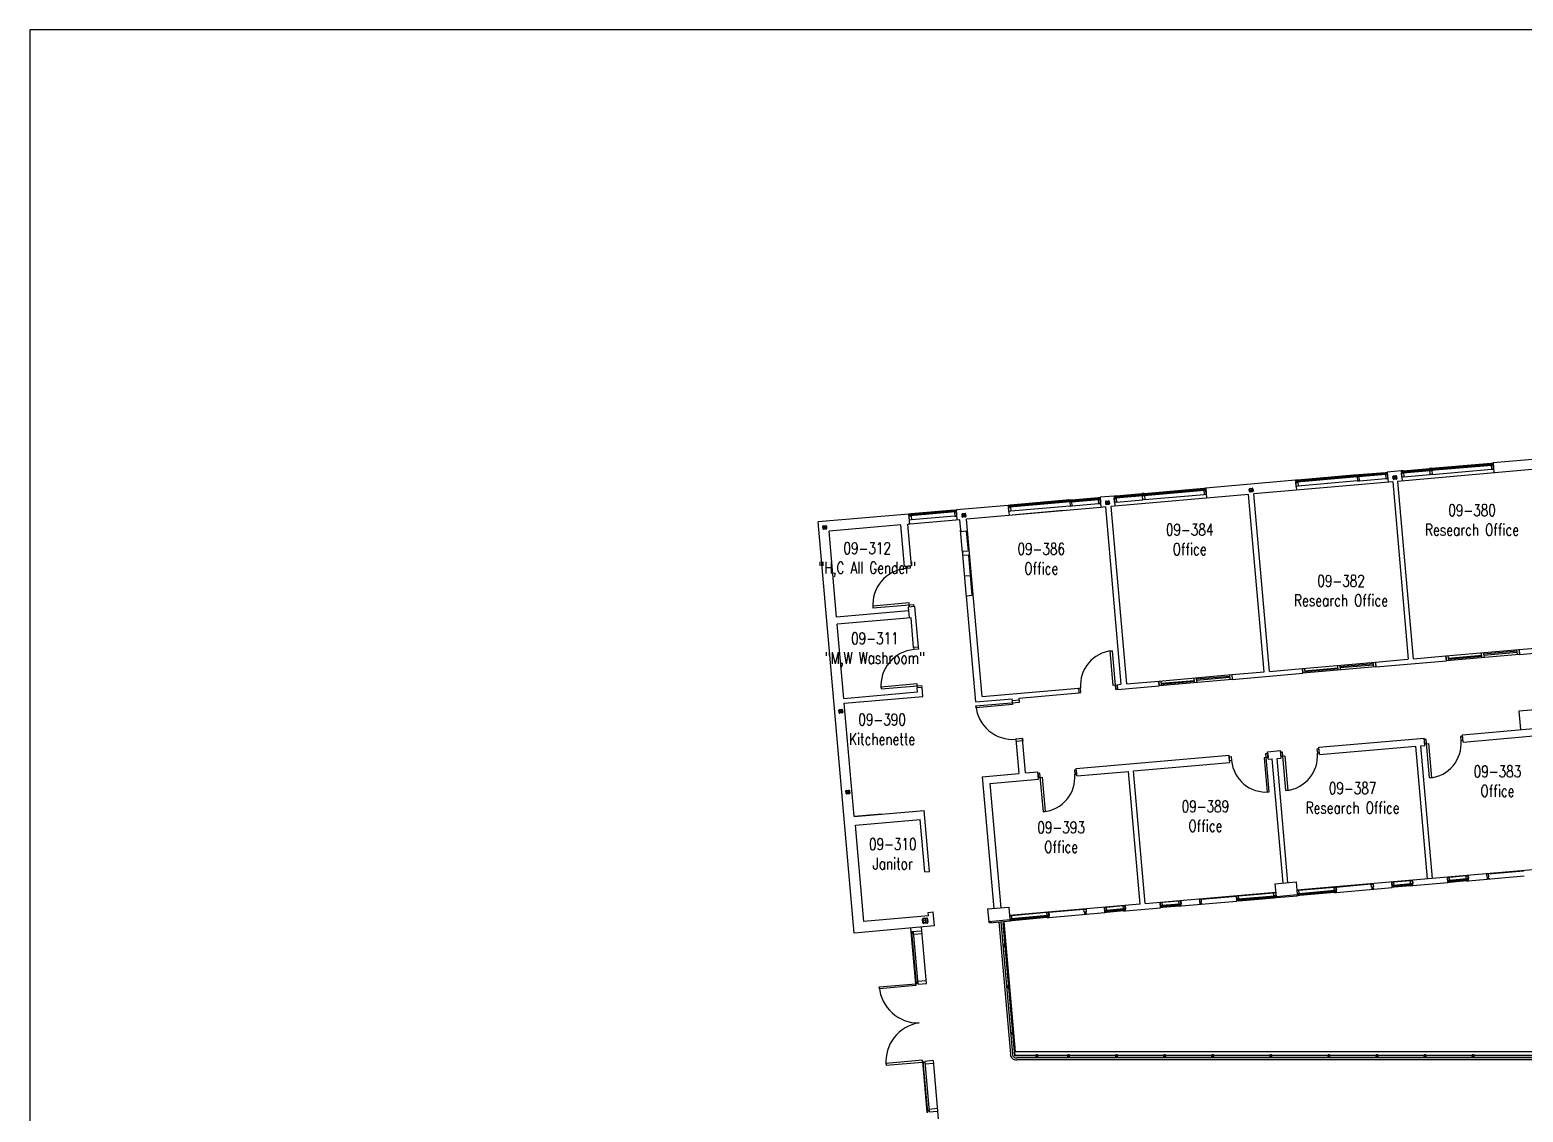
# Model space of a CAD drawing. Extents: x 11182 to 734459, y -1391328 to 152085.
# Drawn here: x 281215 to 318498, y -931414 to -904391 of the extents above; entities that cross this region are included whole.
import ezdxf
from ezdxf.enums import TextEntityAlignment as Align

# ---------------------------------------------------------------- set-up
doc = ezdxf.new("R2010")
doc.units = 0
doc.header["$LTSCALE"] = 500
doc.header["$MEASUREMENT"] = 0
doc.layers.add('0_Defpoints', color=106, linetype='CONTINUOUS', plot=False)
for name, color, linetype in [('0_room_data', 7, 'CONTINUOUS'), ('1_Wall_Exist', 251, 'CONTINUOUS'), ('3_Text', 7, 'CONTINUOUS')]:
    doc.layers.add(name, color=color, linetype=linetype)
doc.styles.add('1_200', font='simplex.shx', dxfattribs={"width": 0.75, "height": 460})

# ---------------------------------------------------------------- blocks, each defined once
blk = doc.blocks.new('room_data')
at = {"layer": '3_Text', "style": '1_200', "width": 0.75}
for tag, p in [('ROOMNUM', (0, 0)), ('ROOMUSE', (0, -575))]:
    blk.add_attdef(tag, text='', height=345, dxfattribs=at).set_placement(p, align=Align.MIDDLE_CENTER)

msp = doc.modelspace()

# ---------------------------------------------------------------- linework, layer by layer
at = {"layer": '0_Defpoints'}
msp.add_lwpolyline([(281215, -904391), (281215, -959177), (365883, -959177), (365883, -904391)], close=True, dxfattribs=at)
at = {"layer": '1_Wall_Exist'}
for p, q in [((316202, -915363), (317711, -915231)), ((316203, -915370), (317712, -915237)), ((316204, -915382), (317713, -915250)), ((316205, -915388), (317713, -915256)), ((316213, -915338), (317697, -915209)), ((317697, -915209), (317747, -915204)), ((317699, -915227), (317697, -915209)), ((317748, -915223), (317699, -915227)), ((317751, -915256), (317701, -915261)), ((317701, -915261), (317710, -915362)), ((317711, -915231), (317712, -915237)), ((317711, -915238), (317712, -915250)), ((317713, -915250), (317713, -915256)), ((317717, -915226), (317720, -915259)), ((317733, -915258), (317730, -915225)), ((319988, -915008), (317747, -915204)), ((317747, -915204), (317769, -915454)), ((317747, -915204), (317748, -915223)), ((317760, -915358), (317751, -915256)), ((312816, -915636), (310574, -915832)), ((315242, -915675), (311778, -915978)), ((312865, -915631), (312816, -915636)), ((312816, -915636), (312837, -915886)), ((312816, -915636), (312817, -915655)), ((312817, -915655), (312867, -915650)), ((312839, -915686), (312836, -915653)), ((312848, -915652), (312851, -915685)), ((314364, -915524), (312855, -915656)), ((312855, -915656), (312856, -915662)), ((314365, -915530), (312856, -915662)), ((314366, -915543), (312857, -915675)), ((314366, -915549), (312857, -915681)), ((312857, -915662), (312858, -915675)), ((312857, -915675), (312857, -915681)), ((314350, -915501), (312865, -915631)), ((312867, -915650), (312865, -915631)), ((314363, -915655), (312879, -915785)), ((314350, -915501), (314399, -915497)), ((314351, -915520), (314350, -915501)), ((314401, -915516), (314351, -915520)), ((314404, -915549), (314354, -915554)), ((314354, -915554), (314363, -915655)), ((314363, -915655), (314413, -915650)), ((314364, -915524), (314365, -915530)), ((314364, -915530), (314365, -915543)), ((314366, -915543), (314366, -915549)), ((314370, -915519), (314373, -915552)), ((314385, -915551), (314383, -915518)), ((314389, -915522), (315071, -915462)), ((314389, -915522), (314390, -915528)), ((314390, -915528), (315072, -915468)), ((314391, -915541), (315073, -915481)), ((314391, -915547), (315073, -915487)), ((314391, -915528), (314392, -915541)), ((314391, -915541), (314391, -915547)), ((314399, -915497), (315057, -915439)), ((314399, -915497), (314401, -915516)), ((314413, -915650), (314404, -915549)), ((314413, -915650), (315070, -915593)), ((315057, -915439), (315107, -915435)), ((315059, -915458), (315057, -915439)), ((315108, -915454), (315059, -915458)), ((315111, -915487), (315062, -915492)), ((315062, -915492), (315070, -915593)), ((315070, -915593), (315120, -915589)), ((315071, -915462), (315072, -915468)), ((315071, -915469), (315072, -915481)), ((315073, -915481), (315073, -915487)), ((315077, -915457), (315080, -915490)), ((315093, -915489), (315090, -915456)), ((315455, -915405), (315107, -915435)), ((315107, -915435), (315129, -915685)), ((315107, -915435), (315108, -915454)), ((315120, -915589), (315111, -915487)), ((315242, -915675), (315630, -920104)), ((315253, -915605), (315247, -915543)), ((315262, -915604), (315256, -915542)), ((315259, -915528), (315321, -915523)), ((315259, -915573), (315330, -915567)), ((315260, -915537), (315322, -915532)), ((315328, -915603), (315266, -915608)), ((315329, -915612), (315267, -915617)), ((315291, -915535), (315297, -915606)), ((315327, -915536), (315333, -915598)), ((315336, -915535), (315341, -915597)), ((318816, -915363), (315364, -915665)), ((315364, -915665), (315751, -920094)), ((315505, -915400), (315455, -915405)), ((315455, -915405), (315477, -915655)), ((315455, -915405), (315457, -915424)), ((315457, -915424), (315507, -915419)), ((315460, -915457), (315510, -915452)), ((315469, -915558), (315460, -915457)), ((315519, -915554), (315469, -915558)), ((315479, -915455), (315476, -915422)), ((315488, -915421), (315491, -915454)), ((315495, -915425), (316177, -915365)), ((315495, -915425), (315496, -915431)), ((315496, -915431), (316178, -915372)), ((315497, -915444), (316179, -915384)), ((315497, -915450), (316179, -915391)), ((315497, -915431), (315498, -915444)), ((315497, -915444), (315497, -915450)), ((315505, -915400), (316163, -915343)), ((315507, -915419), (315505, -915400)), ((315510, -915452), (315519, -915554)), ((315519, -915554), (316176, -915496)), ((316213, -915338), (316163, -915343)), ((316163, -915343), (316164, -915362)), ((316164, -915362), (316214, -915357)), ((316167, -915395), (316217, -915391)), ((316176, -915496), (316167, -915395)), ((316226, -915492), (316176, -915496)), ((316177, -915365), (316178, -915372)), ((316177, -915372), (316178, -915384)), ((316179, -915384), (316179, -915391)), ((316186, -915393), (316183, -915360)), ((316196, -915359), (316199, -915392)), ((316202, -915363), (316203, -915370)), ((316204, -915369), (316205, -915382)), ((316204, -915382), (316205, -915388)), ((316214, -915357), (316213, -915338)), ((316217, -915391), (316226, -915492)), ((316226, -915492), (317710, -915362)), ((317710, -915362), (317760, -915358)), ((308283, -916032), (307934, -916063)), ((311643, -915990), (308204, -916291)), ((308333, -916028), (308283, -916032)), ((308283, -916032), (308305, -916282)), ((308283, -916032), (308284, -916051)), ((308284, -916051), (308334, -916047)), ((308306, -916083), (308303, -916049)), ((308316, -916048), (308319, -916082)), ((308322, -916053), (309004, -915993)), ((308323, -916059), (309005, -915999)), ((308324, -916072), (309006, -916012)), ((308325, -916078), (309007, -916018)), ((308333, -916028), (308990, -915970)), ((308334, -916047), (308333, -916028)), ((309040, -915966), (308990, -915970)), ((308990, -915970), (308992, -915989)), ((308992, -915989), (309042, -915985)), ((308995, -916022), (309044, -916018)), ((309004, -916124), (308995, -916022)), ((309004, -915993), (309005, -915999)), ((309004, -915999), (309005, -916012)), ((309006, -916012), (309007, -916018)), ((309013, -916021), (309010, -915988)), ((309023, -915986), (309026, -916020)), ((309030, -915991), (310539, -915859)), ((309030, -915997), (310539, -915865)), ((309030, -915991), (309030, -915997)), ((309031, -916010), (310540, -915878)), ((309031, -915997), (309032, -916010)), ((309031, -916010), (309032, -916016)), ((309032, -916016), (310541, -915884)), ((309040, -915966), (310524, -915836)), ((309042, -915985), (309040, -915966)), ((309044, -916018), (309053, -916119)), ((309053, -916119), (310538, -915989)), ((310524, -915836), (310574, -915832)), ((310526, -915855), (310524, -915836)), ((310576, -915851), (310526, -915855)), ((310579, -915884), (310529, -915888)), ((310529, -915888), (310538, -915989)), ((310538, -915865), (310539, -915878)), ((310538, -915989), (310587, -915985)), ((310539, -915859), (310539, -915865)), ((310540, -915878), (310541, -915884)), ((310544, -915853), (310547, -915887)), ((310560, -915885), (310557, -915852)), ((310574, -915832), (310596, -916082)), ((310574, -915832), (310576, -915851)), ((310587, -915985), (310579, -915884)), ((312031, -920419), (311643, -915990)), ((311666, -915919), (311661, -915857)), ((311675, -915918), (311670, -915856)), ((311673, -915842), (311735, -915837)), ((311673, -915887), (311744, -915881)), ((311674, -915851), (311736, -915846)), ((311742, -915917), (311680, -915922)), ((311743, -915925), (311681, -915931)), ((311705, -915848), (311711, -915919)), ((311741, -915850), (311746, -915912)), ((311750, -915849), (311755, -915911)), ((312165, -920408), (311778, -915978)), ((312820, -915688), (312870, -915683)), ((312829, -915789), (312820, -915688)), ((312879, -915785), (312829, -915789)), ((312870, -915683), (312879, -915785)), ((304312, -916403), (303202, -916501)), ((304313, -916410), (303203, -916507)), ((304314, -916422), (303204, -916520)), ((304298, -916381), (303212, -916476)), ((304298, -916381), (304348, -916376)), ((304300, -916400), (304298, -916381)), ((304350, -916395), (304300, -916400)), ((304312, -916403), (304313, -916410)), ((304312, -916410), (304313, -916422)), ((304314, -916422), (304315, -916429)), ((304318, -916398), (304321, -916431)), ((304334, -916430), (304331, -916397)), ((305643, -916263), (304348, -916376)), ((304370, -916626), (304348, -916376)), ((304348, -916376), (304350, -916395)), ((307956, -916313), (304604, -916606)), ((305693, -916259), (305643, -916263)), ((305643, -916263), (305665, -916513)), ((305643, -916263), (305645, -916282)), ((305645, -916282), (305694, -916278)), ((305647, -916315), (305697, -916311)), ((305656, -916417), (305647, -916315)), ((305706, -916412), (305656, -916417)), ((305666, -916314), (305663, -916280)), ((305676, -916279), (305679, -916313)), ((307191, -916152), (305683, -916284)), ((307192, -916158), (305683, -916290)), ((305683, -916284), (305683, -916290)), ((307193, -916171), (305684, -916303)), ((305684, -916290), (305685, -916302)), ((305684, -916303), (305685, -916309)), ((307194, -916177), (305685, -916309)), ((307177, -916129), (305693, -916259)), ((305694, -916278), (305693, -916259)), ((305697, -916311), (305706, -916412)), ((307190, -916282), (305706, -916412)), ((307017, -916395), (305822, -916499)), ((307177, -916129), (307227, -916125)), ((307179, -916148), (307177, -916129)), ((307229, -916143), (307179, -916148)), ((307231, -916177), (307182, -916181)), ((307182, -916181), (307190, -916282)), ((307190, -916282), (307240, -916278)), ((307191, -916152), (307192, -916158)), ((307191, -916158), (307192, -916171)), ((307193, -916171), (307194, -916177)), ((307197, -916146), (307200, -916179)), ((307213, -916178), (307210, -916145)), ((307217, -916149), (307899, -916090)), ((307217, -916156), (307899, -916096)), ((307217, -916149), (307217, -916156)), ((307218, -916168), (307900, -916109)), ((307218, -916156), (307219, -916168)), ((307218, -916168), (307219, -916175)), ((307219, -916175), (307901, -916115)), ((307227, -916124), (307884, -916067)), ((307227, -916125), (307229, -916143)), ((307240, -916278), (307231, -916177)), ((307240, -916278), (307898, -916220)), ((307884, -916067), (307934, -916063)), ((307886, -916086), (307884, -916067)), ((307936, -916082), (307886, -916086)), ((307939, -916115), (307889, -916119)), ((307889, -916119), (307898, -916220)), ((307898, -916096), (307899, -916109)), ((307898, -916220), (307948, -916216)), ((307899, -916090), (307899, -916096)), ((307900, -916109), (307901, -916115)), ((307905, -916084), (307907, -916118)), ((307920, -916116), (307917, -916083)), ((307934, -916063), (307956, -916313)), ((307934, -916063), (307936, -916082)), ((307948, -916216), (307939, -916115)), ((308070, -916303), (307956, -916313)), ((308070, -916303), (308457, -920732)), ((308080, -916233), (308075, -916171)), ((308089, -916232), (308084, -916170)), ((308086, -916201), (308157, -916195)), ((308087, -916156), (308149, -916151)), ((308088, -916165), (308150, -916160)), ((308156, -916231), (308094, -916236)), ((308157, -916239), (308095, -916245)), ((308119, -916162), (308125, -916233)), ((308155, -916164), (308160, -916226)), ((308163, -916163), (308169, -916225)), ((308204, -916291), (308591, -920720)), ((308287, -916084), (308337, -916080)), ((308296, -916186), (308287, -916084)), ((308346, -916181), (308296, -916186)), ((308322, -916053), (308323, -916059)), ((308324, -916059), (308325, -916071)), ((308324, -916072), (308325, -916078)), ((308337, -916080), (308346, -916181)), ((308346, -916181), (309004, -916124)), ((309053, -916119), (309004, -916124)), ((303162, -916480), (300897, -916678)), ((301794, -926941), (300897, -916678)), ((301019, -916851), (301013, -916788)), ((301027, -916850), (301022, -916788)), ((301025, -916774), (301087, -916769)), ((301026, -916783), (301088, -916777)), ((301057, -916780), (301063, -916851)), ((301093, -916781), (301098, -916844)), ((301102, -916781), (301107, -916843)), ((302962, -916750), (301169, -916907)), ((303053, -917792), (302962, -916750)), ((303184, -916730), (303133, -916735)), ((303224, -917777), (303133, -916735)), ((303212, -916476), (303162, -916480)), ((303184, -916730), (303162, -916480)), ((303162, -916480), (303164, -916499)), ((303164, -916499), (303214, -916495)), ((303167, -916532), (303217, -916528)), ((303176, -916634), (303167, -916532)), ((303226, -916629), (303176, -916634)), ((303186, -916531), (303183, -916497)), ((304433, -916621), (303184, -916730)), ((303195, -916496), (303198, -916530)), ((303202, -916501), (303203, -916507)), ((304315, -916429), (303204, -916526)), ((303204, -916507), (303205, -916519)), ((303204, -916520), (303204, -916526)), ((303214, -916495), (303212, -916476)), ((303217, -916528), (303226, -916629)), ((304311, -916534), (303226, -916629)), ((304352, -916429), (304303, -916433)), ((304303, -916433), (304311, -916534)), ((304311, -916534), (304361, -916530)), ((304361, -916530), (304352, -916429)), ((304456, -916887), (304433, -916621)), ((304494, -916546), (304488, -916484)), ((304503, -916546), (304497, -916484)), ((304500, -916515), (304571, -916508)), ((304501, -916470), (304563, -916464)), ((304501, -916479), (304563, -916473)), ((304570, -916544), (304508, -916550)), ((304570, -916553), (304508, -916559)), ((304532, -916476), (304539, -916547)), ((304568, -916477), (304574, -916539)), ((304577, -916477), (304582, -916539)), ((304992, -921035), (304604, -916606)), ((301025, -916819), (301096, -916812)), ((301094, -916848), (301032, -916854)), ((301095, -916857), (301033, -916863)), ((301357, -919058), (301169, -916907)), ((304501, -917444), (304453, -916887)), ((304453, -916887), (304456, -916887)), ((304456, -916887), (304458, -916912)), ((304458, -916912), (304594, -916900)), ((304594, -916900), (304638, -917406)), ((304505, -917443), (304501, -917444)), ((304638, -917406), (304503, -917418)), ((304503, -917418), (304505, -917443)), ((304511, -917517), (304505, -917443)), ((304509, -917492), (304506, -917492)), ((304599, -918555), (304506, -917492)), ((304511, -917517), (304509, -917492)), ((304647, -917506), (304511, -917517)), ((304647, -917506), (304735, -918518)), ((303224, -917777), (303053, -917792)), ((303090, -917841), (303085, -917789)), ((303196, -917832), (303090, -917841)), ((303192, -917779), (303196, -917832)), ((304552, -918024), (304691, -918012)), ((304602, -918555), (304599, -918555)), ((304735, -918518), (304600, -918530)), ((304831, -921172), (304600, -918530)), ((304600, -918530), (304602, -918555)), ((303150, -918901), (301357, -919058)), ((303165, -918699), (302260, -918779)), ((302260, -918779), (302264, -918826)), ((302264, -918826), (303276, -918737)), ((303313, -918787), (303141, -918802)), ((303141, -918802), (303165, -919073)), ((303174, -918799), (303165, -918699)), ((303276, -918737), (303280, -918790)), ((303401, -919801), (303313, -918787)), ((303215, -919068), (301372, -919230)), ((301534, -921083), (301372, -919230)), ((303280, -919812), (303215, -919068)), ((303401, -919801), (303280, -919812)), ((303292, -919864), (303287, -919811)), ((303398, -919854), (303292, -919864)), ((303394, -919802), (303398, -919854)), ((308189, -919899), (308233, -919895)), ((308264, -920759), (308189, -919899)), ((308233, -919895), (308318, -920856)), ((314809, -920176), (315617, -920106)), ((314820, -920298), (316583, -920144)), ((315751, -920094), (316572, -920022)), ((316572, -920022), (318393, -919863)), ((316572, -920022), (316583, -920144)), ((316583, -920144), (316572, -920022)), ((318404, -919984), (316583, -920144)), ((316622, -920018), (316633, -920139)), ((316627, -920078), (317463, -920005)), ((317466, -920036), (316630, -920109)), ((317468, -920066), (317458, -919945)), ((317508, -919940), (317518, -920062)), ((317510, -919971), (318346, -919897)), ((317513, -920001), (318349, -919928)), ((318354, -919989), (318343, -919867)), ((318393, -919863), (318404, -919984)), ((318395, -919863), (319203, -919792)), ((318395, -919863), (318406, -919984)), ((318406, -919984), (320169, -919830)), ((309400, -920650), (311221, -920490)), ((310338, -920598), (311173, -920525)), ((311181, -920616), (311171, -920495)), ((311221, -920490), (311231, -920612)), ((311223, -920490), (312031, -920419)), ((311223, -920490), (311233, -920612)), ((311233, -920612), (312996, -920457)), ((312165, -920408), (312986, -920336)), ((312986, -920336), (314807, -920176)), ((312986, -920336), (312996, -920457)), ((312996, -920457), (312986, -920336)), ((314818, -920298), (312996, -920457)), ((313036, -920331), (313046, -920453)), ((313041, -920392), (313877, -920319)), ((313879, -920349), (313044, -920423)), ((313882, -920380), (313871, -920258)), ((313921, -920254), (313932, -920375)), ((313924, -920284), (314760, -920211)), ((313927, -920315), (314762, -920242)), ((314768, -920302), (314757, -920181)), ((314807, -920176), (314818, -920298)), ((314809, -920176), (314820, -920298)), ((303367, -920722), (302462, -920801)), ((302462, -920801), (302466, -920848)), ((302466, -920848), (303478, -920759)), ((303376, -920821), (303367, -920722)), ((303490, -920811), (303368, -920822)), ((303377, -920922), (303368, -920822)), ((303482, -920812), (303376, -920821)), ((303478, -920759), (303482, -920812)), ((303509, -921032), (303490, -920811)), ((304992, -921035), (307398, -920825)), ((307398, -920825), (307409, -920946)), ((307449, -920830), (307399, -920835)), ((307399, -920835), (307408, -920936)), ((307458, -920932), (307449, -920830)), ((308358, -920751), (308264, -920759)), ((308318, -920856), (308367, -920852)), ((308358, -920741), (308457, -920732)), ((308358, -920741), (308368, -920862)), ((308367, -920852), (308358, -920751)), ((308368, -920862), (309410, -920771)), ((308591, -920720), (309400, -920650)), ((309400, -920650), (309410, -920771)), ((309410, -920771), (309400, -920650)), ((311231, -920612), (309410, -920771)), ((309449, -920645), (309460, -920767)), ((309455, -920706), (310291, -920633)), ((310293, -920663), (309457, -920736)), ((310296, -920694), (310285, -920572)), ((310335, -920568), (310346, -920689)), ((310340, -920628), (311176, -920555)), ((301534, -921083), (303377, -920922)), ((301545, -921204), (303509, -921032)), ((301792, -924035), (301545, -921204)), ((304831, -921172), (305742, -921092)), ((304835, -921272), (305927, -921176)), ((305749, -921237), (304839, -921317)), ((305923, -921126), (305741, -921142)), ((305741, -921142), (305749, -921237)), ((305746, -921142), (305742, -921092)), ((305913, -921077), (307409, -920946)), ((305918, -921127), (305913, -921077)), ((305927, -921176), (305923, -921126)), ((307408, -920936), (307458, -920932)), ((301420, -921440), (301415, -921378)), ((301429, -921439), (301424, -921377)), ((301426, -921408), (301497, -921402)), ((301427, -921364), (301489, -921358)), ((301428, -921372), (301490, -921367)), ((301496, -921438), (301434, -921443)), ((301497, -921447), (301435, -921452)), ((301459, -921370), (301465, -921441)), ((301494, -921371), (301500, -921433)), ((301503, -921370), (301509, -921432)), ((304839, -921317), (304835, -921272)), ((319408, -921316), (318392, -921404)), ((318392, -921404), (318432, -921857)), ((316984, -921990), (319611, -921760)), ((317000, -922174), (316984, -921990)), ((317000, -922174), (319406, -921963)), ((306007, -922087), (305825, -922103)), ((305825, -922103), (305829, -922152)), ((305829, -922152), (306012, -922136)), ((305830, -922100), (305905, -922959)), ((306077, -922944), (306002, -922085)), ((306012, -922136), (306007, -922087)), ((312118, -922415), (312438, -922387)), ((312454, -922572), (312438, -922387)), ((313401, -922343), (313351, -922347)), ((313351, -922347), (313360, -922448)), ((313398, -922303), (316025, -922073)), ((313414, -922488), (313398, -922303)), ((313410, -922444), (313401, -922343)), ((313414, -922488), (315820, -922277)), ((316109, -925589), (315820, -922277)), ((315941, -922267), (316041, -922258)), ((316231, -925579), (315941, -922267)), ((316041, -922258), (316025, -922073)), ((316078, -922108), (316028, -922113)), ((316028, -922113), (316037, -922214)), ((316037, -922214), (316132, -922206)), ((316162, -923069), (316078, -922108)), ((316132, -922206), (316207, -923065)), ((316987, -922029), (316938, -922033)), ((316938, -922033), (316946, -922134)), ((316946, -922134), (316996, -922130)), ((316996, -922130), (316987, -922029)), ((307341, -922833), (311158, -922499)), ((308769, -922894), (311174, -922684)), ((311174, -922684), (311158, -922499)), ((311162, -922539), (311211, -922534)), ((311170, -922640), (311162, -922539)), ((311220, -922635), (311170, -922640)), ((311211, -922534), (311220, -922635)), ((312130, -922556), (312035, -922564)), ((312035, -922564), (312110, -923424)), ((312071, -922459), (312121, -922455)), ((312155, -923420), (312071, -922459)), ((312134, -922600), (312118, -922415)), ((312121, -922455), (312130, -922556)), ((312134, -922600), (312233, -922591)), ((312505, -925694), (312233, -922591)), ((312355, -922580), (312454, -922572)), ((312626, -925683), (312355, -922581)), ((312492, -922422), (312442, -922426)), ((312442, -922426), (312451, -922528)), ((312451, -922528), (312545, -922519)), ((312576, -923383), (312492, -922422)), ((312545, -922519), (312620, -923379)), ((313360, -922448), (313410, -922444)), ((304995, -923038), (305905, -922959)), ((304995, -923038), (305282, -926326)), ((305182, -923208), (306397, -923101)), ((306077, -922944), (306381, -922917)), ((306397, -923101), (306381, -922917)), ((306435, -922952), (306385, -922956)), ((306385, -922956), (306394, -923058)), ((306394, -923058), (306488, -923049)), ((306519, -923913), (306435, -922952)), ((306488, -923049), (306563, -923909)), ((307344, -922873), (307294, -922877)), ((307294, -922877), (307303, -922978)), ((307303, -922978), (307353, -922974)), ((307357, -923018), (307341, -922833)), ((307353, -922974), (307344, -922873)), ((307357, -923018), (308647, -922905)), ((308937, -926217), (308647, -922905)), ((309058, -926206), (308769, -922894)), ((316207, -923065), (316162, -923069)), ((301596, -923456), (301591, -923394)), ((301605, -923455), (301600, -923393)), ((301603, -923379), (301665, -923374)), ((301603, -923424), (301674, -923418)), ((301604, -923388), (301666, -923383)), ((301672, -923454), (301610, -923459)), ((301673, -923463), (301611, -923468)), ((301635, -923386), (301641, -923457)), ((301671, -923387), (301676, -923449)), ((301680, -923386), (301685, -923448)), ((305182, -923208), (305454, -926311)), ((312110, -923424), (312155, -923420)), ((312620, -923379), (312576, -923383)), ((301792, -924035), (303546, -923882)), ((302490, -923974), (301792, -924035)), ((301827, -924249), (303443, -924107)), ((302037, -926651), (301827, -924249)), ((303558, -925416), (303443, -924107)), ((303679, -925406), (303546, -923882)), ((306563, -923909), (306519, -923913)), ((319492, -925294), (312849, -925875)), ((303558, -925416), (303679, -925406)), ((312301, -925712), (312831, -925665)), ((312301, -925712), (312328, -926026)), ((312831, -925665), (312858, -925979)), ((314706, -925724), (313829, -925801)), ((314706, -925724), (314756, -925720)), ((314712, -925797), (314706, -925724)), ((314756, -925720), (314763, -925792)), ((315230, -925804), (315218, -925667)), ((315270, -925675), (315219, -925679)), ((315219, -925679), (315225, -925752)), ((315703, -925713), (315263, -925752)), ((315704, -925719), (315264, -925758)), ((315705, -925732), (315265, -925771)), ((315705, -925738), (315265, -925777)), ((315685, -925638), (315270, -925675)), ((315276, -925747), (315270, -925675)), ((315683, -925638), (315733, -925634)), ((315689, -925711), (315683, -925638)), ((315740, -925707), (315689, -925711)), ((315742, -925740), (315692, -925744)), ((315692, -925744), (315693, -925763)), ((315702, -925732), (315701, -925720)), ((315702, -925720), (315702, -925713)), ((315704, -925739), (315703, -925732)), ((315711, -925743), (315708, -925710)), ((315721, -925708), (315723, -925742)), ((315744, -925759), (315732, -925622)), ((315733, -925634), (315740, -925707)), ((315744, -925759), (315742, -925740)), ((315744, -925759), (316621, -925682)), ((316621, -925682), (316609, -925546)), ((316660, -925553), (316610, -925557)), ((316610, -925557), (316616, -925630)), ((316616, -925630), (316667, -925626)), ((316619, -925663), (316669, -925659)), ((316621, -925682), (316619, -925663)), ((316671, -925678), (316621, -925682)), ((316635, -925628), (316638, -925662)), ((316650, -925661), (316648, -925627)), ((317094, -925591), (316654, -925630)), ((317094, -925598), (316654, -925636)), ((316655, -925636), (316654, -925630)), ((317095, -925610), (316655, -925649)), ((317096, -925617), (316656, -925655)), ((316657, -925649), (316656, -925636)), ((316656, -925655), (316656, -925649)), ((317074, -925517), (316659, -925553)), ((316667, -925626), (316660, -925553)), ((316669, -925659), (316671, -925678)), ((317086, -925642), (316670, -925678)), ((317073, -925517), (317124, -925512)), ((317079, -925590), (317073, -925517)), ((317130, -925585), (317079, -925590)), ((317133, -925618), (317082, -925623)), ((317082, -925623), (317084, -925642)), ((317084, -925642), (317135, -925637)), ((317093, -925598), (317092, -925592)), ((317093, -925611), (317092, -925598)), ((317095, -925617), (317094, -925611)), ((317101, -925621), (317098, -925588)), ((317111, -925587), (317114, -925620)), ((317135, -925637), (317123, -925501)), ((317124, -925512), (317130, -925585)), ((317135, -925637), (317133, -925618)), ((317135, -925637), (318525, -925516)), ((317637, -925467), (317586, -925472)), ((317586, -925472), (317593, -925545)), ((317593, -925545), (317643, -925540)), ((317596, -925578), (317646, -925573)), ((317597, -925597), (317596, -925578)), ((317648, -925592), (317597, -925597)), ((317612, -925543), (317615, -925576)), ((317627, -925575), (317624, -925542)), ((317631, -925551), (317631, -925544)), ((317634, -925563), (317633, -925551)), ((317633, -925570), (317633, -925563)), ((317637, -925467), (318514, -925391)), ((317643, -925540), (317637, -925467)), ((317646, -925573), (317648, -925592)), ((309058, -926206), (312319, -925921)), ((310464, -926095), (310414, -926099)), ((310414, -926099), (310420, -926172)), ((310464, -926095), (311342, -926018)), ((310471, -926168), (310464, -926095)), ((311353, -926143), (311341, -926007)), ((311392, -926014), (311342, -926018)), ((311342, -926018), (311348, -926091)), ((311348, -926091), (311399, -926087)), ((311367, -926089), (311370, -926123)), ((311383, -926121), (311380, -926088)), ((311385, -926091), (312289, -926012)), ((311386, -926097), (312290, -926018)), ((311387, -926097), (311386, -926091)), ((311387, -926110), (312291, -926031)), ((311387, -926116), (312291, -926037)), ((311389, -926110), (311388, -926097)), ((311388, -926116), (311388, -926110)), ((311391, -926014), (312270, -925937)), ((311399, -926087), (311392, -926014)), ((311402, -926139), (312281, -926062)), ((312270, -925937), (312320, -925933)), ((312276, -926010), (312270, -925937)), ((312326, -926005), (312276, -926010)), ((312329, -926039), (312279, -926043)), ((312279, -926043), (312280, -926062)), ((312280, -926062), (312331, -926058)), ((312289, -926031), (312288, -926018)), ((312289, -926018), (312289, -926012)), ((312291, -926037), (312290, -926031)), ((312298, -926041), (312295, -926008)), ((312308, -926007), (312310, -926040)), ((312320, -925933), (312326, -926005)), ((312328, -926026), (312858, -925979)), ((312331, -926058), (312329, -926039)), ((312331, -926058), (312861, -926011)), ((312901, -925882), (312850, -925886)), ((312850, -925886), (312856, -925959)), ((312856, -925959), (312907, -925955)), ((312859, -925992), (312910, -925988)), ((312861, -926011), (312859, -925992)), ((312912, -926007), (312861, -926011)), ((312875, -925957), (312878, -925991)), ((312891, -925989), (312888, -925956)), ((313798, -925880), (312894, -925959)), ((313799, -925886), (312895, -925965)), ((312895, -925965), (312895, -925959)), ((313800, -925899), (312896, -925978)), ((312897, -925978), (312896, -925965)), ((312897, -925984), (312896, -925978)), ((313801, -925905), (312897, -925984)), ((313780, -925805), (312900, -925882)), ((312907, -925955), (312901, -925882)), ((312910, -925988), (312912, -926007)), ((313790, -925930), (312911, -926007)), ((313778, -925805), (313829, -925801)), ((313784, -925878), (313778, -925805)), ((313835, -925873), (313784, -925878)), ((313838, -925907), (313787, -925911)), ((313787, -925911), (313789, -925930)), ((313789, -925930), (313839, -925926)), ((313798, -925886), (313797, -925880)), ((313798, -925899), (313797, -925886)), ((313799, -925905), (313799, -925899)), ((313806, -925909), (313803, -925876)), ((313816, -925875), (313819, -925908)), ((313839, -925926), (313828, -925789)), ((313829, -925801), (313835, -925873)), ((313839, -925926), (313838, -925907)), ((313839, -925926), (315230, -925804)), ((314763, -925792), (314712, -925797)), ((314766, -925825), (314715, -925830)), ((314715, -925830), (314717, -925849)), ((314717, -925849), (314767, -925844)), ((314726, -925805), (314725, -925799)), ((314726, -925818), (314725, -925805)), ((314727, -925824), (314727, -925818)), ((314734, -925828), (314731, -925795)), ((314744, -925794), (314747, -925827)), ((314767, -925844), (314766, -925825)), ((315225, -925752), (315276, -925747)), ((315228, -925785), (315279, -925781)), ((315230, -925804), (315228, -925785)), ((315281, -925800), (315230, -925804)), ((315244, -925750), (315247, -925783)), ((315260, -925782), (315257, -925749)), ((315264, -925758), (315264, -925752)), ((315266, -925770), (315265, -925758)), ((315266, -925777), (315265, -925771)), ((315279, -925781), (315281, -925800)), ((315695, -925763), (315280, -925800)), ((315693, -925763), (315744, -925759)), ((303646, -926426), (303768, -926416)), ((303654, -926510), (303646, -926426)), ((303798, -926765), (303768, -926416)), ((305128, -926339), (305658, -926293)), ((305128, -926339), (305156, -926653)), ((305658, -926293), (305686, -926607)), ((308937, -926217), (305677, -926502)), ((306607, -926432), (305727, -926509)), ((306605, -926433), (306656, -926428)), ((306612, -926505), (306605, -926433)), ((306667, -926553), (306655, -926417)), ((307533, -926351), (306656, -926428)), ((306656, -926428), (306662, -926501)), ((306667, -926553), (308057, -926431)), ((307533, -926351), (307584, -926347)), ((307540, -926424), (307533, -926351)), ((307590, -926420), (307540, -926424)), ((307593, -926453), (307543, -926457)), ((307543, -926457), (307544, -926476)), ((307544, -926476), (307595, -926472)), ((307553, -926445), (307552, -926433)), ((307553, -926433), (307553, -926426)), ((307555, -926452), (307554, -926445)), ((307561, -926456), (307559, -926423)), ((307571, -926421), (307574, -926455)), ((307584, -926347), (307590, -926420)), ((307595, -926472), (307593, -926453)), ((308057, -926431), (308045, -926295)), ((308097, -926302), (308046, -926307)), ((308046, -926307), (308053, -926379)), ((308053, -926379), (308103, -926375)), ((308056, -926412), (308106, -926408)), ((308057, -926431), (308056, -926412)), ((308108, -926427), (308057, -926431)), ((308072, -926378), (308075, -926411)), ((308087, -926410), (308084, -926377)), ((308530, -926341), (308091, -926379)), ((308531, -926347), (308091, -926385)), ((308092, -926385), (308091, -926379)), ((308532, -926360), (308092, -926398)), ((308533, -926366), (308093, -926404)), ((308094, -926398), (308093, -926385)), ((308093, -926404), (308093, -926398)), ((308512, -926266), (308097, -926302)), ((308103, -926375), (308097, -926302)), ((308106, -926408), (308108, -926427)), ((308523, -926391), (308107, -926427)), ((308510, -926266), (308561, -926262)), ((308516, -926339), (308510, -926266)), ((308567, -926334), (308516, -926339)), ((308570, -926368), (308519, -926372)), ((308519, -926372), (308521, -926391)), ((308521, -926391), (308572, -926386)), ((308530, -926347), (308529, -926341)), ((308530, -926360), (308529, -926347)), ((308531, -926366), (308531, -926360)), ((308538, -926370), (308535, -926337)), ((308548, -926336), (308551, -926369)), ((308572, -926386), (308560, -926250)), ((308561, -926262), (308567, -926334)), ((308572, -926386), (308570, -926368)), ((308572, -926386), (309448, -926310)), ((309448, -926310), (309436, -926173)), ((309488, -926180), (309437, -926185)), ((309437, -926185), (309443, -926258)), ((309443, -926258), (309494, -926253)), ((309446, -926291), (309497, -926286)), ((309448, -926310), (309446, -926291)), ((309499, -926305), (309448, -926310)), ((309462, -926256), (309465, -926289)), ((309478, -926288), (309475, -926255)), ((309921, -926219), (309481, -926257)), ((309922, -926225), (309482, -926264)), ((309482, -926264), (309482, -926257)), ((309923, -926238), (309483, -926276)), ((309923, -926244), (309483, -926283)), ((309484, -926276), (309483, -926264)), ((309484, -926283), (309483, -926276)), ((309901, -926144), (309486, -926181)), ((309494, -926253), (309488, -926180)), ((309497, -926286), (309499, -926305)), ((309913, -926269), (309498, -926305)), ((309901, -926144), (309951, -926140)), ((309907, -926217), (309901, -926144)), ((309958, -926213), (309907, -926217)), ((309960, -926246), (309910, -926250)), ((309910, -926250), (309912, -926269)), ((309912, -926269), (309962, -926265)), ((309921, -926238), (309919, -926226)), ((309920, -926225), (309920, -926219)), ((309922, -926244), (309922, -926238)), ((309929, -926249), (309926, -926215)), ((309939, -926214), (309941, -926247)), ((309962, -926265), (309950, -926128)), ((309951, -926140), (309958, -926213)), ((309962, -926265), (309960, -926246)), ((309962, -926265), (311353, -926143)), ((310420, -926172), (310471, -926168)), ((310423, -926205), (310474, -926201)), ((310425, -926224), (310423, -926205)), ((310475, -926220), (310425, -926224)), ((310439, -926170), (310442, -926204)), ((310455, -926203), (310452, -926169)), ((310459, -926178), (310458, -926172)), ((310461, -926191), (310460, -926178)), ((310461, -926197), (310460, -926191)), ((310474, -926201), (310475, -926220)), ((311351, -926124), (311402, -926120)), ((311353, -926143), (311351, -926124)), ((311403, -926139), (311353, -926143)), ((311402, -926120), (311403, -926139)), ((303798, -926765), (301794, -926941)), ((303654, -926510), (302037, -926651)), ((303334, -928222), (303211, -926817)), ((303599, -928198), (303477, -926793)), ((303511, -926684), (303503, -926595)), ((303524, -926682), (303516, -926594)), ((303520, -926638), (303621, -926629)), ((303521, -926574), (303609, -926567)), ((303522, -926587), (303610, -926579)), ((303619, -926680), (303531, -926688)), ((303620, -926693), (303532, -926701)), ((303566, -926583), (303575, -926684)), ((303617, -926585), (303625, -926674)), ((303630, -926584), (303638, -926672)), ((305155, -926653), (305206, -926649)), ((305157, -926672), (305155, -926653)), ((305156, -926653), (305686, -926607)), ((305207, -926667), (305157, -926672)), ((305180, -926683), (305179, -926670)), ((305180, -926683), (305688, -926639)), ((305206, -926649), (305207, -926667)), ((305406, -926663), (305695, -929969)), ((305455, -926659), (305745, -929966)), ((305509, -926703), (305799, -930010)), ((305522, -926703), (305509, -926703)), ((305522, -926703), (305811, -929997)), ((305531, -926653), (305815, -929909)), ((305728, -926509), (305678, -926514)), ((305678, -926514), (305684, -926587)), ((305684, -926587), (305735, -926582)), ((305686, -926607), (305688, -926639)), ((305687, -926620), (305737, -926615)), ((305688, -926639), (305687, -926620)), ((305739, -926634), (305688, -926639)), ((305703, -926585), (305706, -926618)), ((305718, -926617), (305716, -926584)), ((306626, -926507), (305722, -926586)), ((306626, -926514), (305722, -926593)), ((305723, -926593), (305722, -926586)), ((306628, -926526), (305723, -926605)), ((306628, -926533), (305724, -926612)), ((305725, -926605), (305724, -926593)), ((305724, -926612), (305724, -926605)), ((305735, -926582), (305728, -926509)), ((305737, -926615), (305739, -926634)), ((306618, -926557), (305738, -926634)), ((306662, -926501), (306612, -926505)), ((306665, -926534), (306615, -926539)), ((306615, -926539), (306616, -926558)), ((306616, -926558), (306667, -926553)), ((306625, -926526), (306624, -926514)), ((306625, -926514), (306625, -926507)), ((306627, -926533), (306626, -926526)), ((306634, -926537), (306631, -926504)), ((306643, -926503), (306646, -926536)), ((306667, -926553), (306665, -926534)), ((303485, -926892), (303220, -926915)), ((303225, -926979), (303244, -926977)), ((303353, -928220), (303239, -926914)), ((303241, -926937), (303279, -926934)), ((303280, -926950), (303242, -926953)), ((303391, -928217), (303277, -926910)), ((303283, -926974), (303491, -926955)), ((305546, -927242), (305507, -927246)), ((305510, -927284), (305560, -927279)), ((305537, -927254), (305539, -927252)), ((305539, -927270), (305537, -927254)), ((305538, -927258), (305548, -927257)), ((305538, -927266), (305548, -927266)), ((305539, -927252), (305547, -927251)), ((305541, -927272), (305539, -927270)), ((305549, -927271), (305541, -927272)), ((305546, -927242), (305556, -927241)), ((305550, -927280), (305546, -927242)), ((305548, -927256), (305581, -927253)), ((305582, -927263), (305548, -927266)), ((305556, -927241), (305560, -927279)), ((305569, -927240), (305580, -927239)), ((305573, -927278), (305569, -927240)), ((305583, -927277), (305573, -927278)), ((305580, -927239), (305583, -927277)), ((305588, -927248), (305580, -927248)), ((305591, -927253), (305581, -927254)), ((305591, -927262), (305582, -927263)), ((305582, -927268), (305590, -927268)), ((305590, -927250), (305588, -927248)), ((305592, -927265), (305590, -927250)), ((305590, -927268), (305592, -927265)), ((302423, -928287), (303333, -928207)), ((302426, -928331), (302423, -928287)), ((303337, -928252), (302426, -928331)), ((303347, -928157), (303328, -928158)), ((303333, -928207), (303337, -928252)), ((303334, -928222), (303353, -928220)), ((303387, -928177), (303349, -928180)), ((303351, -928196), (303389, -928193)), ((303594, -928135), (303386, -928153)), ((303391, -928217), (303599, -928198)), ((305646, -928262), (305596, -928266)), ((305599, -928304), (305649, -928300)), ((305627, -928275), (305628, -928273)), ((305628, -928291), (305627, -928275)), ((305627, -928278), (305637, -928278)), ((305628, -928273), (305636, -928272)), ((305628, -928287), (305638, -928286)), ((305630, -928292), (305628, -928291)), ((305638, -928292), (305630, -928292)), ((305639, -928301), (305636, -928263)), ((305637, -928277), (305670, -928274)), ((305671, -928284), (305638, -928287)), ((305646, -928262), (305649, -928300)), ((305659, -928261), (305669, -928260)), ((305662, -928299), (305659, -928261)), ((305672, -928298), (305662, -928299)), ((305669, -928260), (305672, -928298)), ((305678, -928268), (305670, -928269)), ((305680, -928274), (305670, -928275)), ((305670, -928274), (305671, -928284)), ((305681, -928282), (305671, -928283)), ((305671, -928289), (305679, -928288)), ((305680, -928270), (305678, -928268)), ((305679, -928288), (305681, -928286)), ((305681, -928286), (305680, -928270)), ((305750, -929433), (305700, -929437)), ((305704, -929475), (305754, -929471)), ((305731, -929446), (305733, -929443)), ((305733, -929461), (305731, -929446)), ((305732, -929449), (305742, -929448)), ((305732, -929458), (305742, -929457)), ((305733, -929443), (305741, -929443)), ((305735, -929463), (305733, -929461)), ((305743, -929463), (305735, -929463)), ((305744, -929472), (305740, -929434)), ((305741, -929448), (305775, -929445)), ((305775, -929455), (305742, -929458)), ((305750, -929433), (305754, -929471)), ((305763, -929432), (305773, -929431)), ((305767, -929470), (305763, -929432)), ((305777, -929469), (305767, -929470)), ((305773, -929431), (305777, -929469)), ((305782, -929439), (305774, -929440)), ((305785, -929445), (305775, -929445)), ((305785, -929453), (305775, -929454)), ((305776, -929460), (305784, -929459)), ((305784, -929441), (305782, -929439)), ((305786, -929457), (305784, -929441)), ((305784, -929459), (305786, -929457)), ((303500, -930119), (302590, -930199)), ((302590, -930199), (302594, -930244)), ((302594, -930244), (303504, -930164)), ((303504, -930164), (303500, -930119)), ((303522, -930149), (303503, -930151)), ((303503, -930151), (303613, -931413)), ((303508, -930214), (303527, -930212)), ((303632, -931411), (303522, -930149)), ((303562, -930169), (303524, -930173)), ((303563, -930185), (303525, -930189)), ((303768, -930127), (303560, -930146)), ((303560, -930146), (303670, -931408)), ((303566, -930209), (303774, -930191)), ((303768, -930127), (303895, -931579)), ((305799, -930010), (305811, -929997)), ((334544, -930010), (305799, -930010)), ((334530, -929997), (305811, -929997)), ((334510, -929909), (305815, -929909)), ((334489, -930060), (305853, -930060)), ((334489, -930110), (305855, -930110)), ((306339, -929987), (306339, -929997)), ((306377, -929987), (306339, -929987)), ((306339, -930060), (306339, -930010)), ((306339, -930020), (306377, -930020)), ((306348, -929979), (306350, -929977)), ((306348, -929987), (306348, -929979)), ((306348, -930020), (306348, -930028)), ((306348, -930028), (306350, -930030)), ((306350, -929977), (306366, -929977)), ((306350, -930030), (306366, -930030)), ((306353, -929987), (306353, -930020)), ((306354, -929977), (306354, -929987)), ((306354, -930030), (306354, -930020)), ((306363, -929977), (306363, -929987)), ((306363, -930020), (306363, -929987)), ((306363, -930030), (306363, -930020)), ((306366, -929977), (306368, -929979)), ((306366, -930030), (306368, -930028)), ((306368, -929979), (306368, -929987)), ((306368, -930028), (306368, -930020)), ((306377, -929997), (306377, -929987)), ((306377, -930010), (306377, -930060)), ((307128, -929987), (307128, -929997)), ((307166, -929987), (307128, -929987)), ((307128, -930060), (307128, -930010)), ((307128, -930020), (307166, -930020)), ((307137, -929979), (307139, -929977)), ((307137, -929987), (307137, -929979)), ((307137, -930020), (307137, -930028)), ((307137, -930028), (307139, -930030)), ((307139, -929977), (307155, -929977)), ((307139, -930030), (307155, -930030)), ((307142, -929977), (307142, -929987)), ((307142, -929987), (307142, -930020)), ((307142, -930030), (307142, -930020)), ((307151, -929977), (307151, -929987)), ((307151, -930030), (307151, -930020)), ((307152, -930020), (307152, -929987)), ((307155, -929977), (307157, -929979)), ((307155, -930030), (307157, -930028)), ((307157, -929979), (307157, -929987)), ((307157, -930028), (307157, -930020)), ((307166, -929997), (307166, -929987)), ((307166, -930010), (307166, -930060)), ((308328, -929987), (308328, -929997)), ((308366, -929987), (308328, -929987)), ((308328, -930060), (308328, -930010)), ((308328, -930020), (308366, -930020)), ((308337, -929979), (308339, -929977)), ((308337, -929987), (308337, -929979)), ((308337, -930020), (308337, -930028)), ((308337, -930028), (308339, -930030)), ((308339, -929977), (308355, -929977)), ((308339, -930030), (308355, -930030)), ((308342, -929977), (308342, -929987)), ((308342, -929987), (308342, -930020)), ((308342, -930030), (308342, -930020)), ((308351, -929977), (308351, -929987)), ((308351, -930030), (308351, -930020)), ((308352, -930020), (308352, -929987)), ((308355, -929977), (308357, -929979)), ((308355, -930030), (308357, -930028)), ((308357, -929979), (308357, -929987)), ((308357, -930028), (308357, -930020)), ((308366, -929997), (308366, -929987)), ((308366, -930010), (308366, -930060)), ((309528, -929987), (309528, -929997)), ((309566, -929987), (309528, -929987)), ((309528, -930060), (309528, -930010)), ((309528, -930020), (309566, -930020)), ((309537, -929979), (309539, -929977)), ((309537, -929987), (309537, -929979)), ((309537, -930020), (309537, -930028)), ((309537, -930028), (309539, -930030)), ((309539, -929977), (309555, -929977)), ((309539, -930030), (309555, -930030)), ((309542, -929977), (309542, -929987)), ((309542, -929987), (309542, -930020)), ((309542, -930030), (309542, -930020)), ((309551, -929977), (309551, -929987)), ((309551, -930030), (309551, -930020)), ((309552, -930020), (309552, -929987)), ((309555, -929977), (309557, -929979)), ((309555, -930030), (309557, -930028)), ((309557, -929979), (309557, -929987)), ((309557, -930028), (309557, -930020)), ((309566, -929997), (309566, -929987)), ((309566, -930010), (309566, -930060)), ((310728, -929987), (310728, -929997)), ((310766, -929987), (310728, -929987)), ((310728, -930060), (310728, -930010)), ((310728, -930020), (310766, -930020)), ((310737, -929979), (310739, -929977)), ((310737, -929987), (310737, -929979)), ((310737, -930020), (310737, -930028)), ((310737, -930028), (310739, -930030)), ((310739, -929977), (310755, -929977)), ((310739, -930030), (310755, -930030)), ((310742, -929977), (310742, -929987)), ((310742, -929987), (310742, -930020)), ((310742, -930030), (310742, -930020)), ((310751, -929977), (310751, -929987)), ((310751, -930030), (310751, -930020)), ((310752, -930020), (310752, -929987)), ((310755, -929977), (310757, -929979)), ((310755, -930030), (310757, -930028)), ((310757, -929979), (310757, -929987)), ((310757, -930028), (310757, -930020)), ((310766, -929997), (310766, -929987)), ((310766, -930010), (310766, -930060)), ((312178, -929987), (312178, -929997)), ((312216, -929987), (312178, -929987)), ((312178, -930060), (312178, -930010)), ((312178, -930020), (312216, -930020)), ((312187, -929979), (312189, -929977)), ((312187, -929987), (312187, -929979)), ((312187, -930020), (312187, -930028)), ((312187, -930028), (312189, -930030)), ((312189, -929977), (312205, -929977)), ((312189, -930030), (312205, -930030)), ((312192, -929977), (312192, -929987)), ((312192, -929987), (312192, -930020)), ((312192, -930030), (312192, -930020)), ((312201, -929977), (312201, -929987)), ((312201, -930030), (312201, -930020)), ((312202, -930020), (312202, -929987)), ((312205, -929977), (312207, -929979)), ((312205, -930030), (312207, -930028)), ((312207, -929979), (312207, -929987)), ((312207, -930028), (312207, -930020)), ((312216, -929997), (312216, -929987)), ((312216, -930010), (312216, -930060)), ((313628, -929987), (313628, -929997)), ((313666, -929987), (313628, -929987)), ((313628, -930060), (313628, -930010)), ((313628, -930020), (313666, -930020)), ((313637, -929979), (313639, -929977)), ((313637, -929987), (313637, -929979)), ((313637, -930020), (313637, -930028)), ((313637, -930028), (313639, -930030)), ((313639, -929977), (313655, -929977)), ((313639, -930030), (313655, -930030)), ((313642, -929977), (313642, -929987)), ((313642, -929987), (313642, -930020)), ((313642, -930030), (313642, -930020)), ((313651, -929977), (313651, -929987)), ((313651, -930030), (313651, -930020)), ((313652, -930020), (313652, -929987)), ((313655, -929977), (313657, -929979)), ((313655, -930030), (313657, -930028)), ((313657, -929979), (313657, -929987)), ((313657, -930028), (313657, -930020)), ((313666, -929997), (313666, -929987)), ((313666, -930010), (313666, -930060)), ((314828, -929987), (314828, -929997)), ((314866, -929987), (314828, -929987)), ((314828, -930060), (314828, -930010)), ((314828, -930020), (314866, -930020)), ((314837, -929979), (314839, -929977)), ((314837, -929987), (314837, -929979)), ((314837, -930020), (314837, -930028)), ((314837, -930028), (314839, -930030)), ((314839, -929977), (314855, -929977)), ((314839, -930030), (314855, -930030)), ((314842, -929977), (314842, -929987)), ((314842, -929987), (314842, -930020)), ((314842, -930030), (314842, -930020)), ((314851, -929977), (314851, -929987)), ((314851, -930030), (314851, -930020)), ((314852, -930020), (314852, -929987)), ((314855, -929977), (314857, -929979)), ((314855, -930030), (314857, -930028)), ((314857, -929979), (314857, -929987)), ((314857, -930028), (314857, -930020)), ((314866, -929997), (314866, -929987)), ((314866, -930010), (314866, -930060)), ((316028, -929987), (316028, -929997)), ((316066, -929987), (316028, -929987)), ((316028, -930060), (316028, -930010)), ((316028, -930020), (316066, -930020)), ((316037, -929979), (316039, -929977)), ((316037, -929987), (316037, -929979)), ((316037, -930020), (316037, -930028)), ((316037, -930028), (316039, -930030)), ((316039, -929977), (316055, -929977)), ((316039, -930030), (316055, -930030)), ((316042, -929977), (316042, -929987)), ((316042, -929987), (316042, -930020)), ((316042, -930030), (316042, -930020)), ((316051, -929977), (316051, -929987)), ((316051, -930030), (316051, -930020)), ((316052, -930020), (316052, -929987)), ((316055, -929977), (316057, -929979)), ((316055, -930030), (316057, -930028)), ((316057, -929979), (316057, -929987)), ((316057, -930028), (316057, -930020)), ((316066, -929997), (316066, -929987)), ((316066, -930010), (316066, -930060)), ((317228, -929987), (317228, -929997)), ((317266, -929987), (317228, -929987)), ((317228, -930060), (317228, -930010)), ((317228, -930020), (317266, -930020)), ((317237, -929979), (317239, -929977)), ((317237, -929987), (317237, -929979)), ((317237, -930020), (317237, -930028)), ((317237, -930028), (317239, -930030)), ((317239, -929977), (317255, -929977)), ((317239, -930030), (317255, -930030)), ((317242, -929977), (317242, -929987)), ((317242, -929987), (317242, -930020)), ((317242, -930030), (317242, -930020)), ((317251, -929977), (317251, -929987)), ((317251, -930030), (317251, -930020)), ((317252, -930020), (317252, -929987)), ((317255, -929977), (317257, -929979)), ((317255, -930030), (317257, -930028)), ((317257, -929979), (317257, -929987)), ((317257, -930028), (317257, -930020)), ((317266, -929997), (317266, -929987)), ((317266, -930010), (317266, -930060)), ((303873, -931326), (303665, -931345)), ((303626, -931348), (303607, -931350)), ((303613, -931413), (303632, -931411)), ((303629, -931372), (303667, -931368)), ((303668, -931384), (303630, -931388)), ((303670, -931408), (303879, -931390))]:
    msp.add_line(p, q, dxfattribs=at)
for centre, radius, start, end in [((315261, -915542), 13.4, 95, 185), ((315266, -915604), 13.3, 185, 275), ((315261, -915542), 4.45, 95, 185), ((315266, -915604), 4.45, 185, 275), ((315323, -915536), 13.3, 5, 95), ((315323, -915536), 4.45, 5, 95), ((315328, -915598), 4.45, 275, 5), ((315328, -915598), 13.3, 275, 5), ((311674, -915856), 13.4, 95, 185), ((311680, -915918), 13.3, 185, 275), ((311674, -915856), 4.45, 95, 185), ((311680, -915918), 4.45, 185, 275), ((311736, -915850), 13.3, 5, 95), ((311736, -915850), 4.45, 5, 95), ((311742, -915912), 4.45, 275, 5), ((311742, -915912), 13.3, 275, 5), ((308088, -916169), 13.4, 95, 185), ((308093, -916232), 13.3, 185, 275), ((308088, -916169), 4.45, 95, 185), ((308093, -916232), 4.45, 185, 275), ((308150, -916164), 13.3, 5, 95), ((308150, -916164), 4.45, 5, 95), ((308156, -916226), 4.45, 275, 5), ((308156, -916226), 13.3, 275, 5), ((301026, -916787), 13.4, 95, 185), ((301026, -916787), 4.45, 95, 185), ((301088, -916782), 13.3, 5, 95), ((301088, -916782), 4.45, 5, 95), ((304502, -916483), 13.4, 95, 185), ((304507, -916545), 13.3, 185, 275), ((304502, -916483), 4.45, 95, 185), ((304507, -916545), 4.45, 185, 275), ((304564, -916478), 13.3, 5, 95), ((304564, -916478), 4.45, 5, 95), ((304569, -916540), 13.3, 275, 5), ((304569, -916540), 4.45, 275, 5), ((301032, -916849), 13.3, 185, 275), ((301032, -916849), 4.45, 185, 275), ((301094, -916844), 4.45, 275, 5), ((301094, -916844), 13.3, 275, 5), ((303169, -918747), 909, 95, 185), ((303371, -920769), 909, 95, 185), ((308309, -920755), 863, 95, 185), ((301428, -921377), 13.4, 95, 185), ((301433, -921439), 13.3, 185, 275), ((301428, -921377), 4.45, 95, 185), ((301433, -921439), 4.45, 185, 275), ((301490, -921371), 13.3, 5, 95), ((301490, -921371), 4.45, 5, 95), ((301495, -921434), 4.45, 275, 5), ((301495, -921434), 13.3, 275, 5), ((305745, -921192), 914, 185, 275.0076), ((316087, -922210), 863, 275, 5), ((312080, -922560), 863, 185, 275), ((312500, -922523), 863, 275, 5), ((306443, -923053), 863, 275, 5), ((301604, -923393), 13.4, 95, 185), ((301610, -923455), 13.3, 185, 275), ((301604, -923393), 4.45, 95, 185), ((301610, -923455), 4.45, 185, 275), ((301666, -923387), 13.3, 5, 95), ((301666, -923387), 4.45, 5, 95), ((301672, -923449), 4.45, 275, 5), ((301672, -923449), 13.3, 275, 5), ((303522, -926593), 19.1, 95, 185), ((303530, -926682), 19.1, 185, 275), ((303522, -926593), 6.35, 95, 185), ((303530, -926682), 6.35, 185, 275), ((303611, -926586), 19.1, 5, 95), ((303611, -926586), 6.35, 5, 95), ((303619, -926674), 6.35, 275, 5), ((303619, -926674), 19.1, 275, 5), ((303395, -928211), 975, 184.4248, 271.4204), ((303563, -930149), 974, 98.5105, 185.5649), ((305844, -929960), 150, 183.4965, 274.0815), ((305844, -929960), 100, 183.1584, 274.9994)]:
    msp.add_arc(centre, radius, start, end, dxfattribs=at)

# ---------------------------------------------------------------- block references
at = {"layer": '0_room_data', "xscale": 0.8491958973582572, "yscale": 0.8491958973582572, "zscale": 0.8491958973582572}
for p, values in [((317223, -916385), {'ROOMNUM': '09-380', 'ROOMUSE': 'Research Office'}), ((310172, -916870), {'ROOMNUM': '09-384', 'ROOMUSE': 'Office'}), ((302121, -917334), {'ROOMNUM': '09-312', 'ROOMUSE': '"H,C All Gender"'}), ((306467, -917351), {'ROOMNUM': '09-386', 'ROOMUSE': 'Office'}), ((313953, -918149), {'ROOMNUM': '09-382', 'ROOMUSE': 'Research Office'}), ((302312, -919585), {'ROOMNUM': '09-311', 'ROOMUSE': '"M,W Washroom"'}), ((302494, -921612), {'ROOMNUM': '09-390', 'ROOMUSE': 'Kitchenette'}), ((317857, -922906), {'ROOMNUM': '09-383', 'ROOMUSE': 'Office'}), ((314240, -923325), {'ROOMNUM': '09-387', 'ROOMUSE': 'Research Office'}), ((310566, -923779), {'ROOMNUM': '09-389', 'ROOMUSE': 'Office'}), ((306963, -924304), {'ROOMNUM': '09-393', 'ROOMUSE': 'Office'}), ((302759, -924722), {'ROOMNUM': '09-310', 'ROOMUSE': 'Janitor'})]:
    msp.add_blockref('room_data', p, dxfattribs=at).add_auto_attribs(values)

doc.saveas('drawing.dxf')
